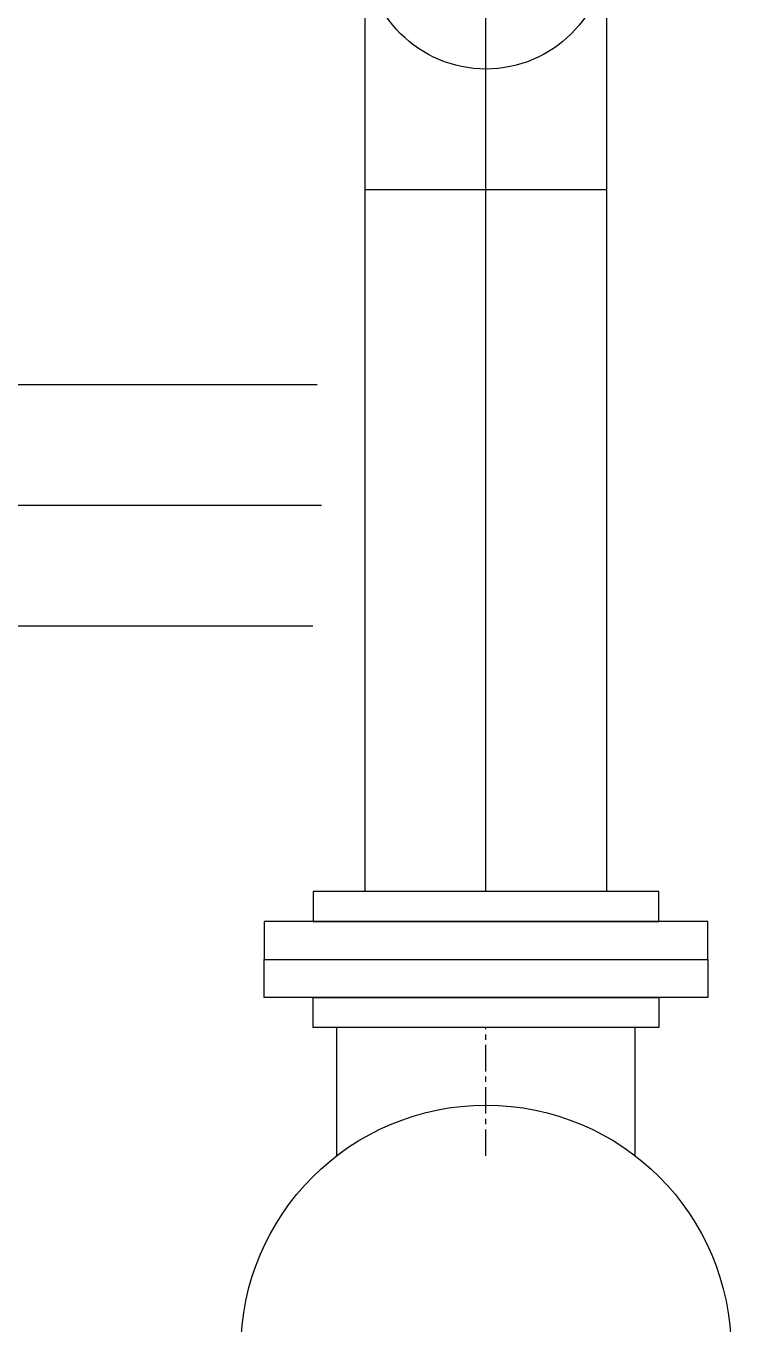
# Model space of a CAD drawing. Header units: millimetres. Extents: x -69706 to 52883, y -6882 to 68885.
# Drawn here: x -30191 to -29857, y 35489 to 36104 of the extents above; entities that cross this region are included whole.
import ezdxf

# ---------------------------------------------------------------- set-up
doc = ezdxf.new("R2010")
doc.units = ezdxf.units.MM
doc.linetypes.add('XFM1Q40$0$CENTER', pattern=[2, 1.25, -0.25, 0.25, -0.25])
doc.layers.add('XFM1Q40$0$COL', color=1, linetype='Continuous')
doc.layers.add('XFM1Q40$0$M-EQPM-MAU', color=22, linetype='Continuous')

# ---------------------------------------------------------------- blocks, each defined once
blk = doc.blocks.new('XFM1Q40$0$A$C6DF15AF1')
at = {"layer": 'XFM1Q40$0$M-EQPM-MAU'}
for p, q in [((13596.787, -13987.008, 1.661), (13596.787, -13938.259, 1.661)), ((13602.502, -13987.413, 1.661), (13602.502, -13938.259, 1.661)), ((13608.217, -13987.211, 1.661), (13608.217, -13938.259, 1.661)), ((13582.802, -13984.703, 1.661), (13581.002, -13984.703, 1.661)), ((13581.002, -13984.703, 1.661), (13581.002, -14005.703, 1.661)), ((13582.802, -14005.703, 1.661), (13582.802, -13984.703, 1.661)), ((13584.231, -13987.028, 1.661), (13582.802, -13987.028, 1.661)), ((13582.802, -13987.028, 1.661), (13582.802, -14003.379, 1.661)), ((13584.231, -14003.379, 1.661), (13584.231, -13987.028, 1.661)), ((13571.703, -13988.138, 1.661), (13577.774, -13988.138, 1.661)), ((13584.231, -13989.488, 3.078), (13628.898, -13989.488, 3.078)), ((13617.468, -13989.488, 3.078), (13617.468, -14000.918, 3.078)), ((13584.231, -13995.203, 3.078), (13637.254, -13995.203, 3.078)), ((13584.231, -14000.918, 3.078), (13628.898, -14000.918, 3.078)), ((13571.703, -14002.268, 1.661), (13577.774, -14002.268, 1.661)), ((13582.802, -14003.379, 1.661), (13584.231, -14003.379, 1.661)), ((13581.002, -14005.703, 1.661), (13582.802, -14005.703, 1.661))]:
    blk.add_line(p, q, dxfattribs=at)
at = {"layer": 'XFM1Q40$0$M-EQPM-MAU', "color": 1, "linetype": 'XFM1Q40$0$CENTER'}
blk.add_line((13571.703, -13995.203, 1.661), (13577.774, -13995.203, 1.661), dxfattribs=at)
at = {"layer": 'XFM1Q40$0$M-EQPM-MAU', "elevation": 1.661}
for points in [[(13581.002, -14005.703), (13579.202, -14005.703), (13579.202, -13984.703), (13581.002, -13984.703)], [(13579.202, -14003.379), (13577.774, -14003.379), (13577.774, -13987.028), (13579.202, -13987.028)]]:
    blk.add_lwpolyline(points, close=True, dxfattribs=at)
at = {"layer": 'XFM1Q40$0$M-EQPM-MAU'}
for centre, radius in [((13562.502, -13995.203, 1.661), 11.6), ((13628.898, -13995.203, 3.078), 5.715)]:
    blk.add_circle(centre, radius, dxfattribs=at)
blk = doc.blocks.new('XFM1Q40$0$A$C400517eb')
at = {"layer": 'XFM1Q40$0$COL', "xscale": 10.00000000000001, "yscale": 10.00000000000001, "zscale": 10.00000000000001, "rotation": 90}
blk.add_blockref('XFM1Q40$0$A$C6DF15AF1', (147014.81, -51517.22), dxfattribs=at)

msp = doc.modelspace()

# ---------------------------------------------------------------- block references
msp.add_blockref('XFM1Q40$0$A$C400517eb', (-316940.039, -48630.666))

doc.saveas('drawing.dxf')
